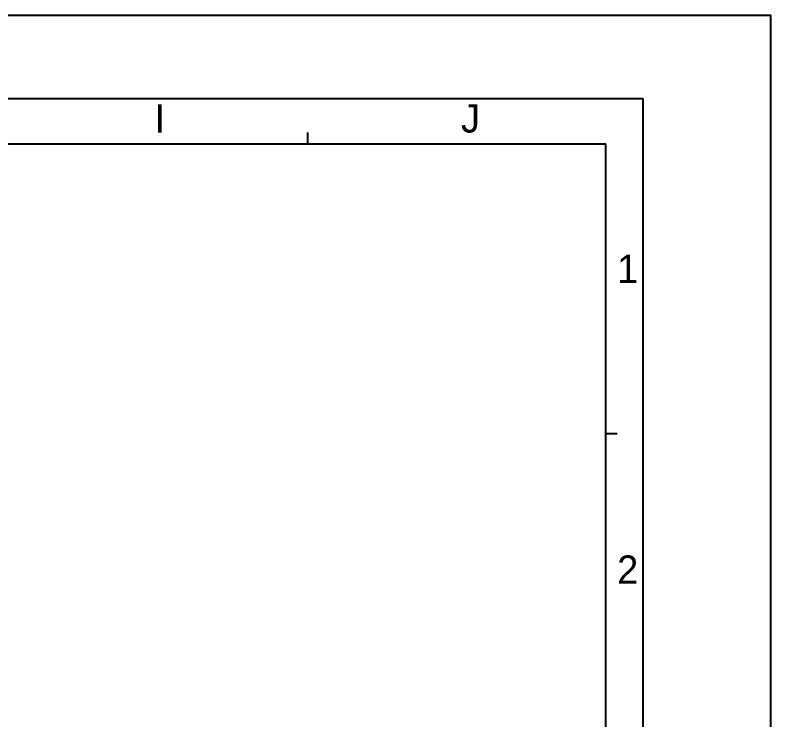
# Model space of a CAD drawing. Header units: millimetres. Extents: x 0 to 594, y 0 to 420.
# Drawn here: x 460.9 to 594, y 295.8 to 420 of the extents above; entities that cross this region are included whole.
import ezdxf

# ---------------------------------------------------------------- set-up
doc = ezdxf.new("R2010")
doc.units = ezdxf.units.MM
doc.header["$LTSCALE"] = 32.67
doc.layers.get('0').update_dxf_attribs({"linetype": 'CONTINUOUS'})
doc.styles.add('TEXTSTYLE_2', font='txt')

msp = doc.modelspace()

# ---------------------------------------------------------------- linework, layer by layer
at = {"color": 4, "linetype": 'CONTINUOUS'}
for p, q in [((0, 420), (594, 420)), ((594, 0), (594, 420)), ((20.42, 405.31), (571.42, 405.31)), ((571.42, 405.31), (571.42, 20.31)), ((512.42, 397.31), (512.42, 399.31)), ((26.42, 397.31), (564.92, 397.31)), ((564.92, 28.31), (564.92, 397.31)), ((564.92, 346.31), (566.92, 346.31))]:
    msp.add_line(p, q, dxfattribs=at)

# ---------------------------------------------------------------- texts
at = {"color": 2, "linetype": 'CONTINUOUS', "char_height": 5, "width": 5, "attachment_point": 1, "line_spacing_factor": 0.9, "style": 'TEXTSTYLE_2'}
for s, insert in [('I', (485.42, 404.31)), ('J', (539.42, 404.31)), ('1', (566.92, 377.81)), ('2', (566.92, 324.81))]:
    msp.add_mtext(s, dxfattribs=dict(at, insert=insert))

doc.saveas('drawing.dxf')
